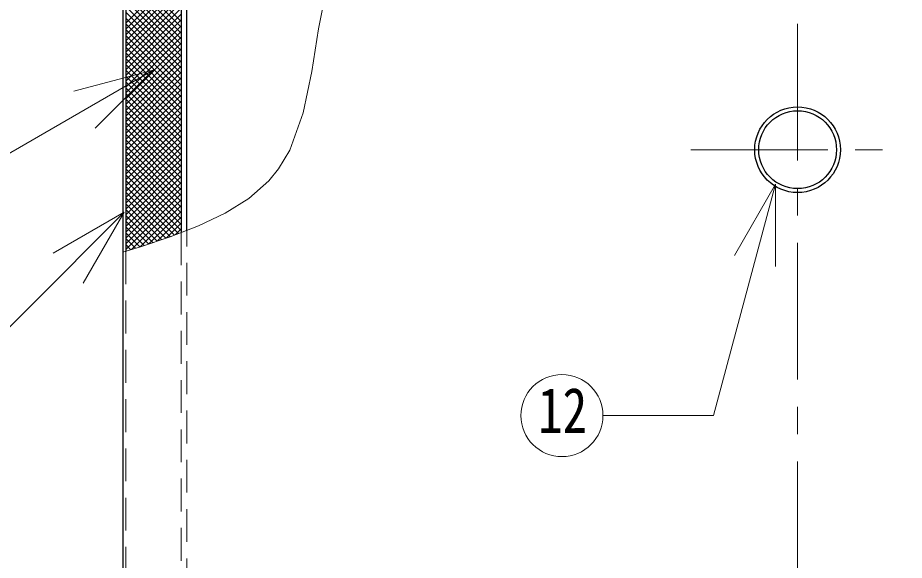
# Model space of a CAD drawing. Units: millimetres at full size, sheet at 1:15; details may follow other scales. Extents: x -3184 to 2891, y -2037 to 2178.
# Drawn here: x -2574.4 to -2088.2, y -542.2 to -244.8 of the extents above; entities that cross this region are included whole.
import ezdxf
from ezdxf.enums import TextEntityAlignment as Align

# ---------------------------------------------------------------- set-up
doc = ezdxf.new("R2010")
doc.units = ezdxf.units.MM
doc.header["$LTSCALE"] = 15
doc.linetypes.add('CHAIN1', pattern=[8, 5, -1, 1, -1])
doc.linetypes.add('DASHED1', pattern=[1.8, 1.2, -0.6])
doc.layers.add('0-0', color=7, linetype='Continuous', lineweight=18)
doc.styles.add('ＭＳ ゴシック', font='')
doc.styles.get('ＭＳ ゴシック').set_extended_font_data('MS Gothic')

msp = doc.modelspace()

# ---------------------------------------------------------------- linework, layer by layer
at = {"layer": '0-0', "color": 4, "linetype": 'CHAIN1', "lineweight": 9}
for p, q in [((-2146.7, -8.13), (-2146.7, -1187.13)), ((-2205.2, -317.13), (-2088.2, -317.13))]:
    msp.add_line(p, q, dxfattribs=at)
at = {"layer": '0-0', "color": 5, "lineweight": 25}
for p, q in [((-2516.7, -100.13), (-2516.7, -1107.63)), ((-2515.2, -100.88), (-2515.2, -372.88)), ((-2484.7, -100.13), (-2484.7, -362.45)), ((-2481.7, -361.29), (-2481.7, -98.63))]:
    msp.add_line(p, q, dxfattribs=at)
at = {"layer": '0-0', "color": 4, "lineweight": 9}
for p, q in [((-2515.2, -216.3), (-2484.7, -246.8)), ((-2515.2, -247.82), (-2484.7, -217.32)), ((-2515.2, -219.49), (-2484.7, -249.99)), ((-2515.2, -251), (-2484.7, -220.5)), ((-2515.2, -222.67), (-2484.7, -253.17)), ((-2515.2, -254.18), (-2484.7, -223.68)), ((-2515.2, -225.85), (-2484.7, -256.35)), ((-2515.2, -257.36), (-2484.7, -226.86)), ((-2515.2, -229.03), (-2484.7, -259.53)), ((-2515.2, -260.55), (-2484.7, -230.05)), ((-2515.2, -232.21), (-2484.7, -262.71)), ((-2515.2, -263.73), (-2484.7, -233.23)), ((-2515.2, -235.4), (-2484.7, -265.9)), ((-2515.2, -266.91), (-2484.7, -236.41)), ((-2515.2, -238.58), (-2484.7, -269.08)), ((-2515.2, -270.09), (-2484.7, -239.59)), ((-2515.2, -241.76), (-2484.7, -272.26)), ((-2515.2, -273.27), (-2484.7, -242.77)), ((-2515.2, -244.94), (-2484.7, -275.44)), ((-2515.2, -276.46), (-2484.7, -245.96)), ((-2515.2, -248.12), (-2484.7, -278.62)), ((-2515.2, -279.64), (-2484.7, -249.14)), ((-2515.2, -251.31), (-2484.7, -281.81)), ((-2515.2, -282.82), (-2484.7, -252.32)), ((-2515.2, -254.49), (-2484.7, -284.99)), ((-2515.2, -286), (-2484.7, -255.5)), ((-2515.2, -257.67), (-2484.7, -288.17)), ((-2515.2, -289.18), (-2484.7, -258.68)), ((-2515.2, -260.85), (-2484.7, -291.35)), ((-2515.2, -292.37), (-2484.7, -261.87)), ((-2515.2, -264.03), (-2484.7, -294.53)), ((-2515.2, -295.55), (-2484.7, -265.05)), ((-2515.2, -267.22), (-2484.7, -297.72)), ((-2515.2, -298.73), (-2484.7, -268.23)), ((-2515.2, -270.4), (-2484.7, -300.9)), ((-2515.2, -301.91), (-2484.7, -271.41)), ((-2515.2, -273.58), (-2484.7, -304.08)), ((-2515.2, -305.09), (-2484.7, -274.59)), ((-2515.2, -276.76), (-2484.7, -307.26)), ((-2515.2, -308.27), (-2484.7, -277.77)), ((-2515.2, -279.94), (-2484.7, -310.44)), ((-2515.2, -311.46), (-2484.7, -280.96)), ((-2515.2, -283.13), (-2484.7, -313.63)), ((-2515.2, -314.64), (-2484.7, -284.14)), ((-2515.2, -286.31), (-2484.7, -316.81)), ((-2515.2, -317.82), (-2484.7, -287.32)), ((-2515.2, -289.49), (-2484.7, -319.99)), ((-2515.2, -321), (-2484.7, -290.5)), ((-2515.2, -292.67), (-2484.7, -323.17)), ((-2515.2, -324.18), (-2484.7, -293.68)), ((-2515.2, -295.85), (-2484.7, -326.35)), ((-2515.2, -327.37), (-2484.7, -296.87)), ((-2515.2, -299.04), (-2484.7, -329.54)), ((-2515.2, -330.55), (-2484.7, -300.05)), ((-2515.2, -302.22), (-2484.7, -332.72)), ((-2515.2, -333.73), (-2484.7, -303.23)), ((-2515.2, -305.4), (-2484.7, -335.9)), ((-2515.2, -336.91), (-2484.7, -306.41)), ((-2515.2, -308.58), (-2484.7, -339.08)), ((-2515.2, -340.09), (-2484.7, -309.59)), ((-2515.2, -311.76), (-2484.7, -342.26)), ((-2515.2, -343.28), (-2484.7, -312.78)), ((-2515.2, -314.95), (-2484.7, -345.45)), ((-2515.2, -346.46), (-2484.7, -315.96)), ((-2515.2, -318.13), (-2484.7, -348.63)), ((-2515.2, -349.64), (-2484.7, -319.14)), ((-2515.2, -321.31), (-2484.7, -351.81)), ((-2515.2, -352.82), (-2484.7, -322.32)), ((-2515.2, -324.49), (-2484.7, -354.99)), ((-2515.2, -356), (-2484.7, -325.5)), ((-2515.2, -327.67), (-2484.7, -358.17)), ((-2515.2, -359.19), (-2484.7, -328.69)), ((-2515.2, -330.86), (-2484.7, -361.36)), ((-2515.2, -362.37), (-2484.7, -331.87)), ((-2515.2, -334.04), (-2486.21, -363.03)), ((-2515.2, -365.55), (-2484.7, -335.05)), ((-2515.2, -337.22), (-2488.51, -363.92)), ((-2515.2, -368.73), (-2484.7, -338.23)), ((-2515.2, -340.4), (-2490.8, -364.8)), ((-2515.2, -371.91), (-2484.7, -341.41)), ((-2515.2, -343.58), (-2493.18, -365.6)), ((-2511.95, -371.84), (-2484.7, -344.6)), ((-2515.2, -346.77), (-2495.56, -366.41)), ((-2515.2, -349.95), (-2497.94, -367.21)), ((-2507.27, -370.35), (-2484.7, -347.78)), ((-2515.2, -353.13), (-2500.32, -368.01)), ((-2502.48, -368.73), (-2484.7, -350.96)), ((-2497.68, -367.12), (-2484.7, -354.14)), ((-2515.2, -356.31), (-2502.7, -368.81)), ((-2515.2, -359.49), (-2505.08, -369.61)), ((-2492.88, -365.5), (-2484.7, -357.32)), ((-2515.2, -362.68), (-2507.47, -370.41)), ((-2487.87, -363.67), (-2484.7, -360.51)), ((-2515.2, -365.86), (-2509.88, -371.18)), ((-2515.2, -369.04), (-2512.29, -371.95)), ((-2515.2, -372.22), (-2514.7, -372.72))]:
    msp.add_line(p, q, dxfattribs=at)
at = {"layer": '0-0'}
for p, q in [((-2500.15, -273.48), (-2641.29, -354.97)), ((-2500.15, -273.48), (-2543.62, -285.13)), ((-2500.15, -273.48), (-2531.97, -305.3)), ((-2158.88, -336.08), (-2192.86, -462.88)), ((-2158.88, -336.08), (-2181.38, -375.05)), ((-2158.88, -336.08), (-2158.88, -381.08)), ((-2516.03, -351.35), (-2555, -373.85)), ((-2516.03, -351.35), (-2538.53, -390.32)), ((-2192.86, -462.88), (-2253.43, -462.88))]:
    msp.add_line(p, q, dxfattribs=at)
at = {"layer": '0-0', "linetype": 'DASHED1'}
for p, q in [((-2484.7, -362.45), (-2484.7, -1075.13)), ((-2481.7, -1072.13), (-2481.7, -361.29)), ((-2515.2, -372.88), (-2515.2, -1106.88))]:
    msp.add_line(p, q, dxfattribs=at)
at = {"layer": '0-0'}
for points in [[(-2404.83, -227.91), (-2409.39, -250.89), (-2413.17, -274.34), (-2417.89, -296.92), (-2425.23, -317.34), (-2431.37, -327.68), (-2436.71, -334.13), (-2447.73, -343.79), (-2460.72, -351.9), (-2475.22, -358.8), (-2490.83, -364.81), (-2507.12, -370.3), (-2516.7, -373.36)], [(-2516.03, -351.35), (-2622.14, -457.46), (-2687.6, -457.46)]]:
    msp.add_lwpolyline(points, dxfattribs=at)
at = {"layer": '0-0', "color": 5, "lineweight": 25}
for radius in [23.5, 21.35]:
    msp.add_circle((-2146.7, -317.13), radius, dxfattribs=at)
at = {"layer": '0-0'}
msp.add_circle((-2275.93, -462.88), 22.5, dxfattribs=at)

# ---------------------------------------------------------------- texts
at = {"layer": '0-0', "style": 'ＭＳ ゴシック', "width": 0.8}
msp.add_text('12', height=24.74, dxfattribs=at).set_placement((-2289.06, -479.76), align=Align.BOTTOM_LEFT)

doc.saveas('drawing.dxf')
